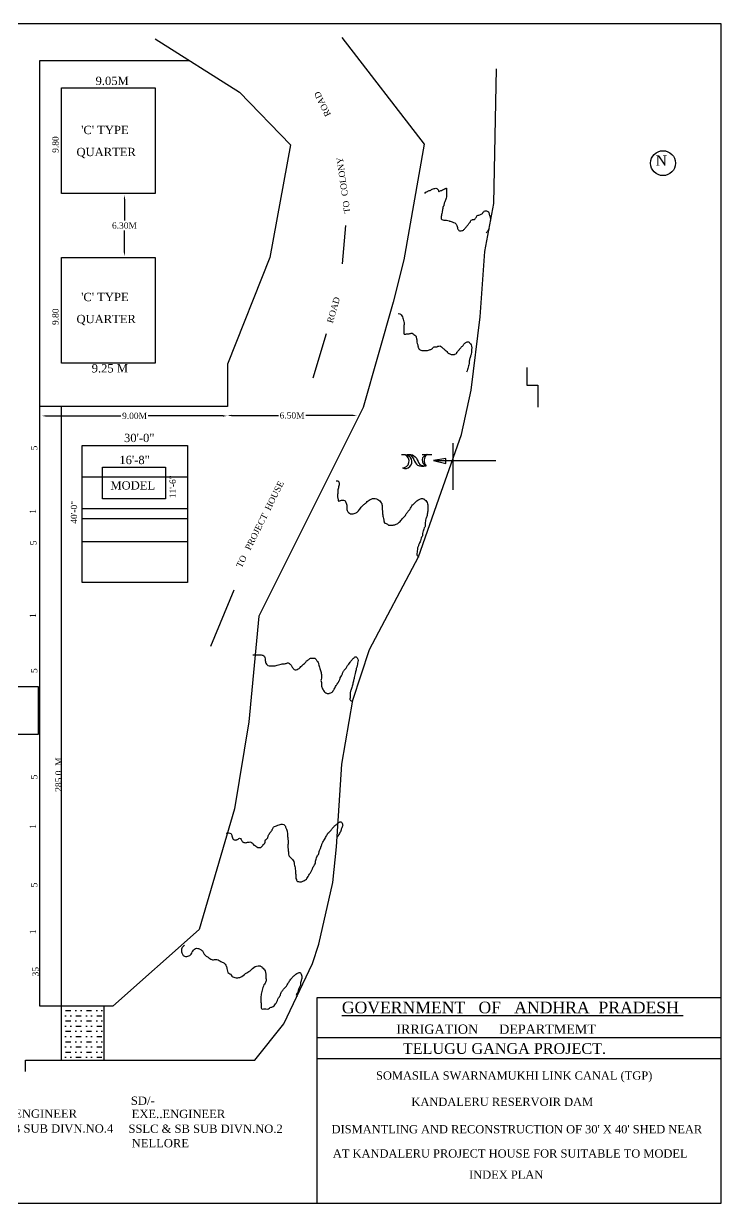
# Model space of a CAD drawing. Header units: millimetres. Extents: x 0.6 to 84.5, y 0.7 to 57.4.
# Drawn here: x 51 to 84.5, y 0.7 to 57.4 of the extents above; entities that cross this region are included whole.
import ezdxf

# ---------------------------------------------------------------- set-up
doc = ezdxf.new("R2010")
doc.units = ezdxf.units.MM
doc.header["$MEASUREMENT"] = 0
doc.header["$PDMODE"] = 66
doc.header["$PDSIZE"] = 170
doc.linetypes.add('ACAD_ISO03W100', pattern=[30, 12, -18])
for name, color, linetype in [('DIM', 5, 'Continuous'), ('DOT LINE', 3, 'ACAD_ISO03W100'), ('DWG. LINE', 1, 'Continuous'), ('HATCH', 2, 'Continuous'), ('TEXT', 7, 'Continuous')]:
    doc.layers.add(name, color=color, linetype=linetype)
doc.layers.add('TITLE', color=7, linetype='Continuous', lineweight=30)
doc.styles.get("Standard").update_dxf_attribs({"font": 'times.ttf', "height": 0.3})
doc.dimstyles.get("Standard").update_dxf_attribs({"dimtxt": 0.3, "dimasz": 0.2, "dimexe": 0.18, "dimexo": 0.0625, "dimgap": 0.09, "dimtad": 0, "dimtih": 1, "dimtoh": 1, "dimdec": 1, "dimzin": 0, "dimdsep": 46, "dimtxsty": 'Standard', "dimcen": 0.09, "dimse1": 1, "dimse2": 1, "dimclrd": 5, "dimclre": 5, "dimclrt": 4, "dimadec": 0, "dimazin": 0, "dimtfac": 1, "dimtdec": 1, "dimtofl": 0, "dimtmove": 0, "dimatfit": 3, "dimfxl": 0, "dimtolj": 1, "dimtzin": 0, "dimarcsym": 0})

# ---------------------------------------------------------------- blocks, each defined once
blk = doc.blocks.new('*D9')
at = {"layer": 'Defpoints', "color": 0}
for p in [(51.862, 38.615), (60.773, 38.615), (60.773, 38.581)]:
    blk.add_point(p, dxfattribs=at)
at = {"layer": 'DIM', "color": 5, "lineweight": -2}
for p, q in [((52.062, 38.581), (55.656, 38.581)), ((60.573, 38.581), (56.978, 38.581))]:
    blk.add_line(p, q, dxfattribs=at)
at = {"layer": 'DIM', "color": 5}
for points in [[(52.062, 38.614), (52.062, 38.547), (51.862, 38.581)], [(60.573, 38.614), (60.573, 38.547), (60.773, 38.581)]]:
    blk.add_solid(points, dxfattribs=at)
at = {"layer": 'DIM', "color": 4, "insert": (56.317, 38.581), "char_height": 0.3, "attachment_point": 5}
blk.add_mtext('\\A1;9.00M', dxfattribs=at)
blk = doc.blocks.new('*D10')
at = {"layer": 'Defpoints', "color": 0}
for p in [(60.773, 38.581), (67.014, 38.604), (67.014, 38.581)]:
    blk.add_point(p, dxfattribs=at)
at = {"layer": 'DIM', "color": 5, "lineweight": -2}
for p, q in [((60.973, 38.604), (63.233, 38.604)), ((66.814, 38.604), (64.553, 38.604))]:
    blk.add_line(p, q, dxfattribs=at)
at = {"layer": 'DIM', "color": 5}
for points in [[(60.973, 38.637), (60.973, 38.57), (60.773, 38.604)], [(66.814, 38.637), (66.814, 38.57), (67.014, 38.604)]]:
    blk.add_solid(points, dxfattribs=at)
at = {"layer": 'DIM', "color": 4, "insert": (63.893, 38.604), "char_height": 0.3, "attachment_point": 5}
blk.add_mtext('\\A1;6.50M', dxfattribs=at)
blk = doc.blocks.new('*D11')
at = {"layer": 'Defpoints', "color": 0}
for p in [(55.838, 49.205), (55.831, 46.262), (55.838, 46.262)]:
    blk.add_point(p, dxfattribs=at)
at = {"layer": 'DIM', "color": 5, "lineweight": -2}
for p, q in [((55.831, 49.005), (55.831, 47.976)), ((55.831, 46.462), (55.831, 47.49))]:
    blk.add_line(p, q, dxfattribs=at)
at = {"layer": 'DIM', "color": 5}
for points in [[(55.798, 49.005), (55.864, 49.005), (55.831, 49.205)], [(55.798, 46.462), (55.864, 46.462), (55.831, 46.262)]]:
    blk.add_solid(points, dxfattribs=at)
at = {"layer": 'DIM', "color": 4, "insert": (55.831, 47.733), "char_height": 0.3, "attachment_point": 5}
blk.add_mtext('\\A1;6.30M', dxfattribs=at)

msp = doc.modelspace()

# ---------------------------------------------------------------- hatches: boundary and pattern name
at = {"layer": 'HATCH'}
h = msp.add_hatch(dxfattribs=at)
h.set_pattern_fill('MUDST', color=256, style=0)
h.paths.add_polyline_path([(54.853, 10.214), (52.812, 10.214), (52.812, 7.609), (54.853, 7.609)])

# ---------------------------------------------------------------- linework, layer by layer
at = {"layer": 'DOT LINE', "ltscale": 100}
for p, q in [((53.791, 35.658), (58.869, 35.658)), ((53.791, 34.134), (58.869, 34.134)), ((53.791, 32.548), (58.869, 32.548))]:
    msp.add_line(p, q, dxfattribs=at)
at = {"layer": 'DWG. LINE'}
for p, q in [((66.276, 56.773), (70.244, 51.637)), ((57.315, 56.705), (61.37, 54.145)), ((51.764, 10.214), (51.764, 55.669)), ((51.764, 55.669), (58.957, 55.669)), ((73.59, 48.8), (73.716, 55.262)), ((61.37, 54.145), (63.812, 51.607)), ((70.244, 51.637), (69.269, 46.081)), ((63.812, 51.607), (62.815, 46.204)), ((73.157, 46.479), (73.59, 48.8)), ((62.815, 46.204), (60.786, 41.07)), ((69.269, 46.081), (68.755, 44.051)), ((72.929, 43.343), (73.157, 46.479)), ((68.755, 44.051), (67.304, 38.985)), ((72.505, 39.815), (72.929, 43.343)), ((60.786, 41.07), (60.786, 39.031)), ((75.183, 40.908), (75.183, 40.06)), ((72.034, 37.694), (72.505, 39.815)), ((75.183, 40.06), (75.701, 40.06)), ((75.701, 40.06), (75.701, 39.001)), ((60.786, 39.031), (51.764, 39.031)), ((52.812, 7.609), (52.812, 39.031)), ((67.304, 38.985), (62.292, 28.956)), ((71.058, 34.913), (72.034, 37.694)), ((71.617, 37.267), (71.617, 35.036)), ((69.343, 36.703), (69.148, 36.703)), ((70.152, 36.725), (70.611, 36.725)), ((71.281, 36.537), (70.699, 36.432)), ((70.699, 36.432), (71.281, 36.291)), ((70.699, 36.432), (73.696, 36.432)), ((71.281, 36.291), (71.281, 36.537)), ((69.966, 31.8), (71.058, 34.913)), ((53.791, 33.651), (58.869, 33.651)), ((67.616, 27.361), (69.966, 31.8)), ((62.292, 28.956), (61.816, 23.88)), ((66.813, 24.914), (67.616, 27.361)), ((66.285, 21.837), (66.813, 24.914)), ((61.816, 23.88), (61.117, 19.692)), ((66.026, 17.861), (66.285, 21.837)), ((61.117, 19.692), (59.427, 13.899)), ((65.853, 16.146), (66.026, 17.861)), ((65.185, 13.184), (65.853, 16.146)), ((59.427, 13.899), (55.271, 10.214)), ((64.878, 12.261), (65.185, 13.184)), ((63.495, 9.361), (64.878, 12.261)), ((55.271, 10.214), (51.764, 10.214)), ((54.853, 7.609), (54.853, 10.214)), ((62.102, 7.609), (63.495, 9.361)), ((51.07, 7.072), (51.07, 7.609)), ((51.07, 7.609), (62.102, 7.609))]:
    msp.add_line(p, q, dxfattribs=at)
for points in [[(52.808, 54.357), (57.308, 54.357), (57.308, 49.278), (52.808, 49.278)], [(52.808, 46.201), (57.308, 46.201), (57.308, 41.122), (52.808, 41.122)], [(53.791, 37.167), (58.869, 37.167), (58.869, 30.579), (53.791, 30.579)], [(54.779, 36.115), (57.799, 36.115), (57.799, 34.594), (54.779, 34.594)], [(43.602, 25.578), (51.683, 25.578), (51.683, 23.271), (43.602, 23.271)]]:
    msp.add_lwpolyline(points, close=True, dxfattribs=at)
msp.add_circle((81.728, 50.731), 0.598, dxfattribs=at)
for centre, radius, start, end in [((69.192, 36.413), 0.327, 270.803, 62.4539), ((69.333, 36.379), 0.323, 245.0219, 92.1142), ((70.426, 36.448), 0.28, 99.3933, 251.7127), ((70.604, 36.434), 0.367, 127.6692, 223.4368)]:
    msp.add_arc(centre, radius, start, end, dxfattribs=at)
for points in [[(69.343, 36.703), (69.602, 36.729), (69.87, 36.553), (70.04, 36.246), (70.338, 36.182)], [(69.343, 36.703), (69.54, 36.718), (69.929, 36.213), (70.338, 36.182)]]:
    msp.add_spline(points, degree=3, dxfattribs=at)
at = {"layer": 'HATCH'}
for points, knots in [([(70.272, 49.278), (70.29, 49.31), (70.319, 49.36), (70.401, 49.358), (70.449, 49.413), (70.53, 49.412), (70.596, 49.465), (70.675, 49.493), (70.76, 49.526), (70.84, 49.525), (70.905, 49.47), (70.921, 49.423), (70.951, 49.346), (70.985, 49.409), (71.034, 49.41), (71.104, 49.423), (71.16, 49.462), (71.222, 49.501), (71.266, 49.508), (71.344, 49.552), (71.297, 49.411), (71.322, 49.324), (71.325, 49.179), (71.3, 49.01), (71.204, 48.848), (71.199, 48.704), (71.137, 48.6), (71.136, 48.508), (71.11, 48.413), (71.088, 48.316), (71.076, 48.196), (71.03, 48.061), (71.141, 48), (71.226, 47.987), (71.331, 47.989), (71.412, 47.953), (71.506, 47.943), (71.573, 47.902), (71.666, 47.885), (71.762, 47.855), (71.792, 47.763), (71.838, 47.689), (71.845, 47.599), (71.877, 47.521), (71.928, 47.477), (71.994, 47.483), (72.06, 47.479), (72.132, 47.516), (72.181, 47.557), (72.216, 47.605), (72.256, 47.638), (72.289, 47.694), (72.345, 47.738), (72.369, 47.838), (72.471, 47.877), (72.472, 47.981), (72.539, 48.012), (72.598, 48.024), (72.666, 48.023), (72.709, 48.074), (72.751, 48.123), (72.76, 48.194), (72.862, 48.241), (72.961, 48.255), (73.067, 48.322), (73.105, 48.421), (73.206, 48.454), (73.277, 48.43), (73.355, 48.396), (73.362, 48.306), (73.381, 48.226), (73.418, 48.142), (73.423, 48.059), (73.434, 48.003), (73.438, 47.983)], [0, 0, 0, 0, 0.098766, 0.157817, 0.223062, 0.301997, 0.38035, 0.469789, 0.552827, 0.654622, 0.689643, 0.79723, 0.829107, 0.873619, 0.934171, 0.976006, 1.084922, 1.13514, 1.189624, 1.227741, 1.347999, 1.422243, 1.537159, 1.762297, 1.933878, 2.088871, 2.180751, 2.285897, 2.358825, 2.476222, 2.581367, 2.737244, 2.81677, 2.917084, 2.999342, 3.129376, 3.176584, 3.279688, 3.355998, 3.464885, 3.552325, 3.628131, 3.728913, 3.813301, 3.880049, 3.91014, 4.008954, 4.072569, 4.148206, 4.198622, 4.248883, 4.303558, 4.392831, 4.452779, 4.596831, 4.656521, 4.731615, 4.787413, 4.845418, 4.924906, 4.971947, 5.039456, 5.120623, 5.275483, 5.348293, 5.486213, 5.566672, 5.63699, 5.71063, 5.798857, 5.880396, 5.964247, 6.069392, 6.12928, 6.12928, 6.12928, 6.12928]), ([(73.364, 47.589), (73.35, 47.559), (73.319, 47.506), (73.275, 47.432), (73.236, 47.397), (73.217, 47.379)], [6.536444, 6.536444, 6.536444, 6.536444, 6.6375396, 6.7163958, 6.7941298, 6.7941298, 6.7941298, 6.7941298]), ([(66.01, 35.46), (66.043, 35.463), (66.122, 35.472), (66.16, 35.333), (66.138, 35.195), (66.09, 35.033), (66.095, 34.853), (66.047, 34.679), (66.123, 34.579), (66.099, 34.478), (66.187, 34.49), (66.238, 34.526), (66.32, 34.538), (66.445, 34.532), (66.505, 34.37), (66.535, 34.224), (66.517, 34.05), (66.612, 33.894), (66.765, 33.868), (66.874, 33.881), (66.955, 33.919), (67.059, 33.976), (67.121, 34.089), (67.233, 34.209), (67.336, 34.319), (67.46, 34.41), (67.549, 34.503), (67.647, 34.566), (67.797, 34.632), (68.011, 34.586), (68.192, 34.436), (68.235, 34.247), (68.226, 34.085), (68.244, 33.912), (68.258, 33.733), (68.307, 33.582), (68.309, 33.421), (68.446, 33.42), (68.513, 33.309), (68.643, 33.342), (68.765, 33.329), (68.912, 33.362), (69.029, 33.459), (69.15, 33.569), (69.231, 33.692), (69.34, 33.782), (69.375, 33.878), (69.426, 33.944), (69.484, 34.014), (69.585, 34.12), (69.64, 34.288), (69.782, 34.379), (69.852, 34.469), (69.926, 34.531), (70, 34.565), (70.071, 34.601), (70.174, 34.622), (70.282, 34.558), (70.365, 34.469), (70.403, 34.358), (70.423, 34.233), (70.426, 34.081), (70.407, 33.932), (70.382, 33.776), (70.316, 33.614), (70.281, 33.438), (70.307, 33.279), (70.232, 33.191), (70.233, 33.107), (70.185, 33.028), (70.148, 32.941), (70.176, 32.831), (70.105, 32.744), (70.068, 32.609), (70.019, 32.454), (69.943, 32.305), (69.913, 32.167), (69.907, 32.034), (69.869, 31.912), (69.932, 31.847), (69.955, 31.812), (69.964, 31.797)], [0, 0, 0, 0, 0.089863, 0.215273, 0.341771, 0.527951, 0.710502, 0.887264, 1.026508, 1.067072, 1.139969, 1.19889, 1.273068, 1.380889, 1.540363, 1.719446, 1.839871, 2.062054, 2.17696, 2.287145, 2.38759, 2.442846, 2.639755, 2.754898, 2.937141, 3.090295, 3.21523, 3.322476, 3.436962, 3.699149, 3.925295, 4.105328, 4.253876, 4.41363, 4.630497, 4.77559, 4.922387, 5.002711, 5.12947, 5.251537, 5.353914, 5.507666, 5.68406, 5.800962, 5.998469, 6.123809, 6.214445, 6.29632, 6.373165, 6.486293, 6.735823, 6.871155, 6.97559, 7.079178, 7.156634, 7.217406, 7.319029, 7.454611, 7.570882, 7.680474, 7.798186, 7.951661, 8.134066, 8.25019, 8.422616, 8.657409, 8.788092, 8.870838, 8.984876, 9.022711, 9.148153, 9.258318, 9.333236, 9.465849, 9.678814, 9.818048, 9.965479, 10.09625, 10.229015, 10.30106, 10.353005, 10.353005, 10.353005, 10.353005]), ([(62.011, 27.094), (62.111, 27.098), (62.244, 27.102), (62.401, 27.096), (62.492, 27.075), (62.574, 27.016), (62.604, 26.914), (62.6, 26.817), (62.612, 26.729), (62.654, 26.647), (62.73, 26.578), (62.841, 26.555), (62.957, 26.573), (63.073, 26.545), (63.184, 26.612), (63.3, 26.626), (63.428, 26.677), (63.563, 26.655), (63.709, 26.739), (63.798, 26.638), (63.89, 26.56), (63.921, 26.441), (64.035, 26.354), (64.146, 26.388), (64.27, 26.47), (64.386, 26.613), (64.53, 26.707), (64.589, 26.814), (64.683, 26.851), (64.76, 26.949), (64.882, 26.927), (64.981, 26.942), (65.065, 26.889), (65.083, 26.8), (65.15, 26.743), (65.174, 26.65), (65.182, 26.549), (65.245, 26.418), (65.286, 26.284), (65.302, 26.162), (65.298, 26.07), (65.323, 25.968), (65.255, 25.863), (65.312, 25.766), (65.289, 25.646), (65.327, 25.525), (65.381, 25.42), (65.429, 25.329), (65.522, 25.276), (65.621, 25.211), (65.713, 25.273), (65.817, 25.275), (65.88, 25.405), (65.96, 25.498), (65.993, 25.61), (66.043, 25.658), (66.06, 25.7), (66.081, 25.737), (66.121, 25.761), (66.133, 25.808), (66.155, 25.855), (66.187, 25.9), (66.199, 25.946), (66.208, 25.973), (66.21, 26.024), (66.255, 26.081), (66.306, 26.151), (66.315, 26.221), (66.359, 26.272), (66.367, 26.334), (66.415, 26.374), (66.453, 26.417), (66.524, 26.473), (66.539, 26.581), (66.641, 26.643), (66.668, 26.731), (66.719, 26.792), (66.766, 26.843), (66.796, 26.908), (66.857, 26.94), (66.897, 26.978), (66.946, 27.016), (66.993, 26.984), (67.019, 26.938), (67.069, 26.871), (67.067, 26.759), (67.02, 26.641), (67.02, 26.528), (66.973, 26.443), (66.979, 26.359), (66.922, 26.22), (66.895, 26.035), (66.835, 25.827), (66.799, 25.631), (66.753, 25.448), (66.675, 25.304), (66.688, 25.183), (66.692, 25.081), (66.672, 24.998), (66.675, 24.924), (66.735, 24.885), (66.779, 24.874), (66.805, 24.87)], [0, 0, 0, 0, 0.298157, 0.39978, 0.471379, 0.576626, 0.68451, 0.773417, 0.868944, 0.946847, 1.046351, 1.165394, 1.270398, 1.400267, 1.50165, 1.642432, 1.747746, 1.906499, 2.045006, 2.178722, 2.252186, 2.40981, 2.533104, 2.627625, 2.73467, 2.979877, 3.171661, 3.24028, 3.333973, 3.463767, 3.575878, 3.67553, 3.763819, 3.83779, 3.936989, 4.012653, 4.117237, 4.242665, 4.443273, 4.534527, 4.609188, 4.721251, 4.838085, 4.937207, 5.024302, 5.19585, 5.301143, 5.384975, 5.493087, 5.628637, 5.679556, 5.810059, 5.904287, 6.082327, 6.183199, 6.244023, 6.283754, 6.319743, 6.368777, 6.41499, 6.457936, 6.527161, 6.577737, 6.597993, 6.614091, 6.728584, 6.799606, 6.873515, 6.933267, 6.995666, 7.048517, 7.113882, 7.170464, 7.313632, 7.402892, 7.508707, 7.57591, 7.640321, 7.718226, 7.781898, 7.837428, 7.891999, 7.94052, 7.983915, 8.052492, 8.184172, 8.293261, 8.43441, 8.515337, 8.572311, 8.68094, 8.959277, 9.131688, 9.328681, 9.556425, 9.700971, 9.802276, 9.914213, 10.003935, 10.06149, 10.120906, 10.199146, 10.199146, 10.199146, 10.199146]), ([(60.723, 18.521), (60.763, 18.531), (60.838, 18.55), (60.931, 18.516), (60.991, 18.462), (61, 18.384), (61.014, 18.297), (61.082, 18.21), (61.183, 18.18), (61.253, 18.216), (61.307, 18.241), (61.374, 18.315), (61.447, 18.228), (61.471, 18.165), (61.495, 18.114), (61.545, 18.088), (61.602, 18.063), (61.677, 18.065), (61.746, 18.102), (61.823, 18.097), (61.909, 18.106), (61.981, 18.057), (62.018, 17.975), (62.088, 17.933), (62.165, 17.897), (62.222, 17.818), (62.313, 17.845), (62.394, 17.822), (62.429, 17.887), (62.486, 17.918), (62.506, 18), (62.613, 18.049), (62.586, 18.18), (62.659, 18.23), (62.694, 18.26), (62.731, 18.3), (62.732, 18.363), (62.754, 18.432), (62.809, 18.493), (62.844, 18.577), (62.905, 18.633), (62.945, 18.693), (62.961, 18.753), (62.99, 18.813), (63.057, 18.855), (63.154, 18.886), (63.261, 18.919), (63.373, 18.959), (63.486, 18.956), (63.557, 18.884), (63.584, 18.784), (63.658, 18.665), (63.666, 18.47), (63.682, 18.306), (63.7, 18.182), (63.705, 18.109), (63.704, 18.047), (63.697, 17.997), (63.686, 17.913), (63.696, 17.806), (63.704, 17.678), (63.73, 17.572), (63.717, 17.442), (63.813, 17.364), (63.875, 17.282), (63.956, 17.21), (63.997, 17.055), (64.021, 16.893), (64.068, 16.728), (64.048, 16.601), (64.077, 16.494), (64.054, 16.391), (64.1, 16.313), (64.105, 16.231), (64.17, 16.196), (64.246, 16.193), (64.332, 16.187), (64.406, 16.209), (64.472, 16.244), (64.55, 16.275), (64.643, 16.382), (64.698, 16.508), (64.782, 16.635), (64.842, 16.737), (64.892, 16.875), (64.967, 16.98), (65.021, 17.085), (65.014, 17.183), (65.043, 17.287), (65.09, 17.411), (65.167, 17.51), (65.19, 17.614), (65.199, 17.689), (65.246, 17.755), (65.266, 17.827), (65.298, 17.896), (65.321, 17.961), (65.338, 18.033), (65.375, 18.099), (65.431, 18.177), (65.489, 18.264), (65.518, 18.369), (65.571, 18.447), (65.618, 18.529), (65.688, 18.585), (65.743, 18.643), (65.787, 18.695), (65.827, 18.754), (65.9, 18.829), (65.971, 18.913), (66.065, 18.952), (66.082, 19.018), (66.144, 19.031), (66.192, 19.079), (66.274, 19.067), (66.305, 18.975), (66.344, 18.875), (66.26, 18.771), (66.249, 18.619), (66.156, 18.502), (66.117, 18.383), (66.079, 18.346), (66.056, 18.328)], [0, 0, 0, 0, 0.120675, 0.228791, 0.281034, 0.35492, 0.452303, 0.544236, 0.674754, 0.722364, 0.77507, 0.859023, 0.962193, 1.023128, 1.077761, 1.121334, 1.187821, 1.264078, 1.334911, 1.415878, 1.492135, 1.588836, 1.652217, 1.756107, 1.820276, 1.912218, 2.009248, 2.080881, 2.126696, 2.208319, 2.26509, 2.363029, 2.515036, 2.567378, 2.613208, 2.65755, 2.725888, 2.791571, 2.87289, 2.969084, 3.057471, 3.117662, 3.184106, 3.241943, 3.313074, 3.411732, 3.547576, 3.648452, 3.772111, 3.860271, 3.929694, 4.078497, 4.272024, 4.502287, 4.574419, 4.648406, 4.722277, 4.759487, 4.798992, 4.977793, 5.077445, 5.182538, 5.307916, 5.439153, 5.524279, 5.621247, 5.754136, 5.98834, 6.120036, 6.260799, 6.367571, 6.446947, 6.562334, 6.630201, 6.668631, 6.771536, 6.856985, 6.926463, 6.99775, 7.083465, 7.173264, 7.41171, 7.493675, 7.631103, 7.767479, 7.929885, 8.017769, 8.112635, 8.216764, 8.338904, 8.51242, 8.580365, 8.655957, 8.736479, 8.815349, 8.880503, 8.96371, 9.021407, 9.101917, 9.188346, 9.311087, 9.412663, 9.508857, 9.592076, 9.694935, 9.774939, 9.832284, 9.8983, 9.988207, 10.145752, 10.229795, 10.265924, 10.335238, 10.394235, 10.466753, 10.532888, 10.670979, 10.754617, 10.908682, 11.111499, 11.190004, 11.274473, 11.274473, 11.274473, 11.274473]), ([(58.712, 13.128), (58.665, 13.088), (58.555, 12.997), (58.573, 12.793), (58.645, 12.642), (58.769, 12.583), (58.908, 12.605), (59.055, 12.67), (59.07, 12.82), (59.163, 12.895), (59.231, 13.003), (59.376, 12.994), (59.498, 12.939), (59.615, 12.845), (59.663, 12.696), (59.764, 12.609), (59.891, 12.536), (60.009, 12.412), (60.193, 12.459), (60.366, 12.439), (60.483, 12.323), (60.636, 12.289), (60.715, 12.162), (60.77, 12.032), (60.771, 11.889), (60.836, 11.773), (60.97, 11.769), (60.97, 11.648), (61.094, 11.594), (61.235, 11.559), (61.466, 11.598), (61.639, 11.779), (61.9, 11.904), (62.057, 12.105), (62.238, 12.148), (62.367, 12.16), (62.481, 12.052), (62.649, 11.881), (62.625, 11.619), (62.655, 11.376), (62.511, 11.212), (62.466, 11.02), (62.405, 10.821), (62.386, 10.624), (62.387, 10.41), (62.421, 10.247), (62.396, 10.047), (62.538, 10.078), (62.636, 10.073), (62.757, 10.062), (62.847, 10.169), (62.991, 10.158), (63.06, 10.274), (63.14, 10.363), (63.184, 10.486), (63.24, 10.605), (63.325, 10.716), (63.363, 10.862), (63.451, 11.009), (63.613, 11.133), (63.7, 11.33), (63.827, 11.486), (63.917, 11.62), (64.026, 11.705), (64.129, 11.778), (64.277, 11.874), (64.367, 11.675), (64.362, 11.511), (64.284, 11.347), (64.314, 11.18), (64.182, 11.056), (64.196, 10.883), (64.071, 10.764), (64.099, 10.687), (64.114, 10.659)], [0, 0, 0, 0, 0.177594, 0.406601, 0.543322, 0.668574, 0.782189, 0.965964, 1.086899, 1.193753, 1.315563, 1.439548, 1.57956, 1.724416, 1.87132, 2.035061, 2.105261, 2.315863, 2.493677, 2.635358, 2.81913, 2.968459, 3.076117, 3.249585, 3.38582, 3.505339, 3.604345, 3.717493, 3.780283, 3.984154, 4.159495, 4.449291, 4.706167, 5.023991, 5.163807, 5.260744, 5.392188, 5.60656, 5.95897, 6.126814, 6.312399, 6.569419, 6.714317, 6.936576, 7.164637, 7.332235, 7.490592, 7.587542, 7.679089, 7.808795, 7.913336, 8.064999, 8.179438, 8.287091, 8.429174, 8.561552, 8.682505, 8.84441, 9.008724, 9.183824, 9.445129, 9.637857, 9.787517, 9.928834, 10.040874, 10.190881, 10.338673, 10.548534, 10.700077, 10.867668, 11.012591, 11.190088, 11.35378, 11.442653, 11.442653, 11.442653, 11.442653])]:
    msp.add_open_spline(points, degree=3, knots=knots, dxfattribs=at)
msp.add_spline([(69.001, 43.491), (69.065, 43.495), (69.132, 43.441), (69.206, 43.34), (69.235, 43.232), (69.265, 43.11), (69.285, 43.039), (69.276, 42.97), (69.272, 42.802), (69.272, 42.741), (69.261, 42.662), (69.259, 42.597), (69.274, 42.516), (69.309, 42.507), (69.355, 42.512), (69.426, 42.525), (69.524, 42.527), (69.59, 42.551), (69.649, 42.555), (69.67, 42.553), (69.747, 42.494), (69.836, 42.426), (69.864, 42.344), (69.871, 42.294), (69.893, 42.196), (69.908, 42.066), (69.934, 41.999), (69.947, 41.905), (69.967, 41.849), (70.022, 41.779), (70.08, 41.74), (70.176, 41.731), (70.252, 41.727), (70.359, 41.722), (70.398, 41.729), (70.492, 41.757), (70.562, 41.781), (70.616, 41.803), (70.72, 41.897), (70.811, 41.897), (70.894, 41.927), (70.949, 41.94), (71.027, 41.938), (71.117, 41.855), (71.182, 41.805), (71.254, 41.741), (71.33, 41.682), (71.402, 41.593), (71.452, 41.574), (71.505, 41.554), (71.577, 41.526), (71.629, 41.532), (71.679, 41.534), (71.716, 41.543), (71.797, 41.589), (71.821, 41.639), (71.862, 41.687), (71.921, 41.763), (71.949, 41.798), (72.058, 41.915), (72.102, 41.95), (72.137, 41.994), (72.176, 42.061), (72.226, 42.098), (72.278, 42.131), (72.332, 42.147), (72.377, 42.147), (72.43, 42.09), (72.497, 41.996), (72.53, 41.853), (72.519, 41.696), (72.508, 41.571), (72.465, 41.432), (72.419, 41.261), (72.41, 41.152), (72.362, 40.926), (72.286, 40.688)], degree=3, dxfattribs=at)
at = {"layer": 'TITLE', "lineweight": 30}
for p, q in [((65.099, 0.727), (65.099, 10.627)), ((65.132, 8.706), (84.534, 8.706)), ((65.099, 7.689), (84.501, 7.689))]:
    msp.add_line(p, q, dxfattribs=at)
at = {"layer": 'TITLE'}
for p, q in [((84.501, 10.627), (84.501, 0.727)), ((84.501, 0.727), (65.099, 0.727))]:
    msp.add_line(p, q, dxfattribs=at)
msp.add_lwpolyline([(0.62, 57.44), (84.501, 57.44), (84.501, 0.727), (0.62, 0.727)], close=True, dxfattribs=at)
at = {"layer": 'TITLE', "lineweight": 30}
msp.add_lwpolyline([(65.099, 10.627), (84.501, 10.627)], dxfattribs=at)

# ---------------------------------------------------------------- texts
at = {"layer": 'TEXT'}
for s, height, p in [('9.05M', 0.4, (54.443, 54.488)), ("'C' TYPE", 0.4, (53.752, 52.128)), ('QUARTER', 0.4, (53.527, 51.069)), ('N', 0.5, (81.372, 50.604)), ("'C' TYPE", 0.4, (53.752, 44.099)), ('QUARTER', 0.4, (53.527, 43.04)), ('9.25 M', 0.4, (54.256, 40.67)), ('30\'-0"', 0.4, (55.812, 37.324)), ('16\'-8"', 0.4, (55.587, 36.264)), ('MODEL', 0.4, (55.158, 35.043)), ('SD/-', 0.4, (56.142, 5.464)), ('DY.EXE..ENGINEER', 0.4, (48.03, 4.841)), ('EXE..ENGINEER', 0.4, (56.182, 4.829)), ('SSLC & SB SUB DIVN.NO.4', 0.4, (47.872, 4.128)), ('SSLC & SB SUB DIVN.NO.2', 0.4, (56.023, 4.116)), ('NELLORE', 0.4, (56.182, 3.422))]:
    msp.add_text(s, height=height, dxfattribs=at).set_placement(p)
for s, rotation, p in [('ROAD', 116.1904, (65.767, 53.062)), ('9.80', 90, (52.664, 51.228)), ('TO  COLONY ', 97.7669, (66.694, 48.346)), ('ROAD', 74.0525, (65.848, 43.017)), ('9.80', 90, (52.664, 42.952)), ('5', 90, (51.639, 36.926)), ('11\'-6"', 90, (58.299, 34.625)), ('TO   PROJECT  HOUSE', 63.442, (61.456, 31.252)), ('1', 90, (51.576, 33.875)), ('40\'-0"', 90, (53.555, 33.398)), ('5', 90, (51.602, 32.364)), ('1', 90, (51.576, 28.87)), ('5', 90, (51.639, 26.224)), ('285 0  M', 90, (52.806, 20.513)), ('5', 90, (51.639, 21.114)), ('1', 90, (51.576, 18.73)), ('5', 90, (51.639, 15.922)), ('1', 90, (51.576, 13.67)), ('35', 90, (51.702, 11.639))]:
    msp.add_text(s, height=0.3, rotation=rotation, dxfattribs=at).set_placement(p)
at = {"layer": 'TITLE', "lineweight": 30}
msp.add_text('%%UGOVERNMENT   OF   ANDHRA  PRADESH ', height=0.56135, dxfattribs=at).set_placement((66.283, 9.865))
at = {"layer": 'TITLE'}
for s, height, p in [('IRRIGATION      DEPARTMEMT ', 0.44685, (68.901, 8.879)), ('TELUGU GANGA PROJECT.', 0.51403, (69.219, 7.915)), ('SOMASILA SWARNAMUKHI LINK CANAL (TGP)', 0.39581, (67.928, 6.676)), ('KANDALERU RESERVOIR DAM', 0.39581, (69.63, 5.412)), ("DISMANTLING AND RECONSTRUCTION OF 30' X 40' SHED NEAR", 0.39581, (65.791, 4.095)), ('AT KANDALERU PROJECT HOUSE FOR SUITABLE TO MODEL', 0.39581, (65.853, 2.93)), ('INDEX PLAN', 0.3958, (72.401, 1.911))]:
    msp.add_text(s, height=height, dxfattribs=at).set_placement(p)

# ---------------------------------------------------------------- dimensions: what is measured, and where the dimension line sits
at = {"layer": 'DIM'}
for p1, p2, distance, text, picture, middle in [((55.838, 49.205), (55.838, 46.262), -0.007, '6.30M', '*D11', (55.831, 47.733)), ((51.862, 38.615), (60.773, 38.615), -0.034, '9.00M', '*D9', (56.317, 38.581)), ((60.773, 38.581), (67.014, 38.581), 0.023, '6.50M', '*D10', (63.893, 38.604))]:
    dim = msp.add_aligned_dim(p1=p1, p2=p2, distance=distance, text=text, dimstyle='Standard', dxfattribs=at)
    dim.commit()
    dim.dimension.update_dxf_attribs({"geometry": picture, "text_midpoint": middle})

# ---------------------------------------------------------------- leaders
for points in [[(66.463, 47.74), (66.303, 45.896)], [(64.901, 40.417), (65.547, 42.551)], [(59.992, 27.513), (61.11, 30.227)]]:
    msp.add_leader(points, dimstyle='Standard', override={"dimgap": 0.09, "dimtad": 0}, dxfattribs=at)

doc.saveas('drawing.dxf')
